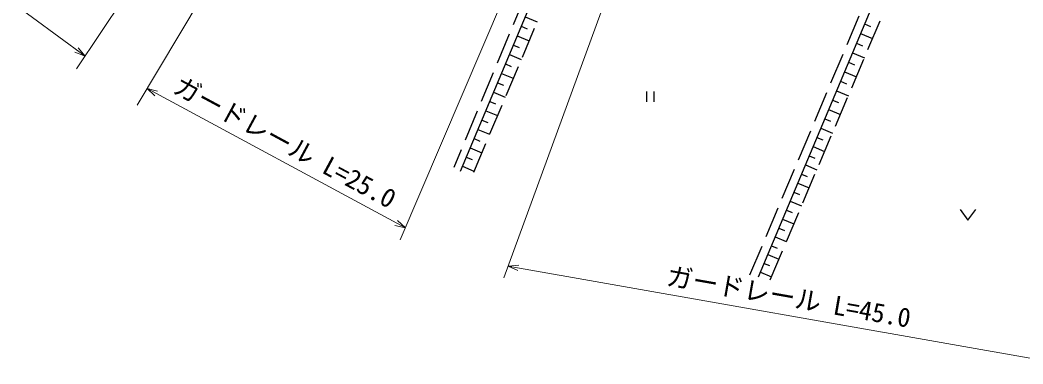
# Model space of a CAD drawing. Units: millimetres, scale not verified. Extents: x 40001 to 680016, y 20000 to 470150.
# Drawn here: x 342708 to 438970, y 221036 to 254034 of the extents above; entities that cross this region are included whole.
import ezdxf
from ezdxf.enums import TextEntityAlignment as Align

# ---------------------------------------------------------------- set-up
doc = ezdxf.new("R2010")
doc.units = ezdxf.units.MM
doc.header["$LTSCALE"] = 1000.02
doc.layers.add('M-BGD', color=7, linetype='Continuous', lineweight=25)
doc.layers.add('M-STR-HTXT', color=7, linetype='Continuous', lineweight=13)
doc.styles.add('ＭＳ ゴシック', font='')
doc.styles.get('ＭＳ ゴシック').set_extended_font_data('MS Gothic')

msp = doc.modelspace()

# ---------------------------------------------------------------- linework, layer by layer
at = {"layer": 'M-BGD'}
for p, q in [((384975, 239538), (395009, 263407)), ((391201, 256362), (390049, 253592)), ((413580, 229385), (424746, 255991)), ((391202, 254351), (392342, 253872)), ((422098, 251689), (423266, 254452)), ((390820, 253442), (391388, 253203)), ((392065, 253216), (390896, 250453)), ((423770, 253664), (424350, 253420)), ((424097, 251205), (425271, 253966)), ((389665, 252668), (388513, 249898)), ((390438, 252533), (391574, 252056)), ((423380, 252736), (424540, 252249)), ((390057, 251628), (390623, 251390)), ((422993, 251814), (423569, 251573)), ((389677, 250722), (390809, 250247)), ((420542, 248004), (421709, 250767)), ((422531, 247524), (423705, 250285)), ((422607, 250893), (423758, 250410)), ((389298, 249820), (389861, 249583)), ((390506, 249532), (389337, 246769)), ((422223, 249979), (422794, 249739)), ((388129, 248975), (386977, 246205)), ((388918, 248918), (390046, 248444)), ((421839, 249065), (422982, 248585)), ((388541, 248020), (389102, 247784)), ((421459, 248157), (422026, 247919)), ((388163, 247121), (389286, 246649)), ((402827, 247188), (402827, 246188)), ((403577, 246188), (403577, 247188)), ((418985, 244319), (420153, 247083)), ((420965, 243843), (422139, 246604)), ((421078, 247250), (422212, 246774)), ((388947, 245848), (387778, 243085)), ((387787, 246226), (388346, 245991)), ((420700, 246350), (421263, 246113)), ((386593, 245281), (385441, 242511)), ((387410, 245330), (388529, 244860)), ((419947, 244556), (420505, 244321)), ((420322, 245449), (421448, 244977)), ((386660, 243547), (387775, 243078)), ((387035, 244439), (387593, 244204)), ((419572, 243662), (420689, 243193)), ((386287, 242658), (386842, 242425)), ((417429, 240634), (418596, 243398)), ((419200, 242775), (419754, 242543)), ((419400, 240162), (420574, 242923)), ((385913, 241770), (387024, 241303)), ((387389, 242164), (386220, 239402)), ((418828, 241889), (419936, 241424)), ((385057, 241588), (384351, 239891)), ((385541, 240884), (386095, 240652)), ((418458, 241009), (419008, 240778)), ((385169, 239999), (386276, 239534)), ((415872, 236949), (417039, 239713)), ((418089, 240129), (419189, 239667)), ((417723, 239255), (418268, 239026)), ((417834, 236481), (419008, 239242)), ((417356, 238382), (418448, 237924)), ((416992, 237515), (417534, 237288)), ((414316, 233264), (415483, 236028)), ((416629, 236649), (417712, 236194)), ((432935, 235848), (433685, 234848)), ((433685, 234848), (434435, 235848)), ((415907, 234929), (416982, 234477)), ((416268, 235789), (416805, 235563)), ((416268, 232800), (417443, 235561)), ((415548, 234075), (416082, 233851)), ((415190, 233221), (416257, 232774)), ((412759, 229580), (413926, 232343)), ((414835, 232374), (415364, 232152)), ((414479, 231527), (415538, 231083)), ((414703, 229119), (415877, 231880)), ((414126, 230687), (414652, 230466)), ((413774, 229846), (414824, 229405))]:
    msp.add_line(p, q, dxfattribs=at)
at = {"layer": 'M-STR-HTXT'}
for p, q in [((368293, 279537), (348140, 249356)), ((372226, 276391), (353941, 245853)), ((322146, 270371), (348942, 250557)), ((391986, 262923), (379206, 232938)), ((400343, 259875), (389135, 229300)), ((348942, 250557), (348294, 251363)), ((348942, 250557), (347981, 250940)), ((354903, 247460), (355908, 247217)), ((354903, 247460), (355658, 246754)), ((379697, 234089), (354903, 247460)), ((379697, 234089), (378691, 234332)), ((379697, 234089), (378941, 234795)), ((389549, 230430), (390580, 230515)), ((389549, 230430), (390488, 229997)), ((389549, 230430), (442826, 221036))]:
    msp.add_line(p, q, dxfattribs=at)

# ---------------------------------------------------------------- texts
at = {"layer": 'M-STR-HTXT', "style": 'ＭＳ ゴシック'}
for s, rotation, p in [('ガードレール L=25.0', 331.661, (367442, 241039)), ('ガードレール L=45.0', 350.001, (416240, 226029))]:
    msp.add_text(s, height=1833, rotation=rotation, dxfattribs=at).set_placement(p, align=Align.BOTTOM_CENTER)

doc.saveas('drawing.dxf')
